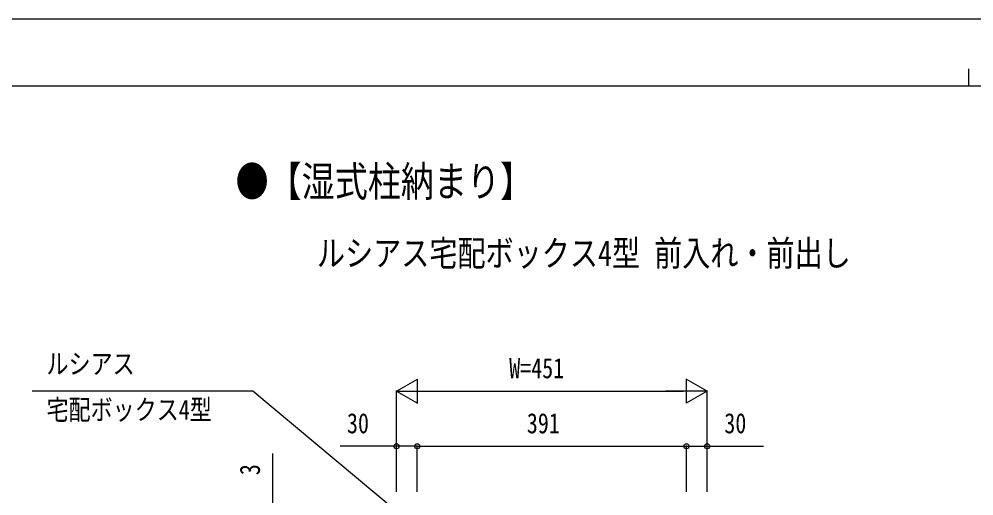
# Model space of a CAD drawing. Units: millimetres, scale not verified. Extents: x -2102 to 2102, y -1485 to 1485.
# Drawn here: x -1381 to 5, y 792 to 1485 of the extents above; entities that cross this region are included whole.
import ezdxf
from ezdxf.enums import TextEntityAlignment as Align

# ---------------------------------------------------------------- set-up
doc = ezdxf.new("R2010")
doc.units = ezdxf.units.MM
doc.header["$LTSCALE"] = 8
for name, color, linetype in [('0-1_USER1', 3, 'Continuous'), ('0-4_YKK_D', 6, 'Continuous'), ('0-5_YKK_ZWAK', 7, 'Continuous')]:
    doc.layers.add(name, color=color, linetype=linetype)
doc.styles.add('ＭＳ ゴシック', font='')
doc.styles.get('ＭＳ ゴシック').set_extended_font_data('MS Gothic')

msp = doc.modelspace()

# ---------------------------------------------------------------- linework, layer by layer
at = {"layer": '0-4_YKK_D'}
for p, q in [((-832.991, 944.5), (-802.68, 962)), ((-802.68, 927), (-802.68, 962)), ((-381.99, 944.5), (-412.301, 962)), ((-412.301, 962), (-412.301, 927)), ((-832.991, 798.5), (-832.991, 945.5)), ((-832.991, 944.5), (-802.68, 927)), ((-832.991, 944.5), (-772.369, 944.5)), ((-797.991, 944.5), (-416.99, 944.5)), ((-381.99, 944.5), (-442.611, 944.5)), ((-381.99, 944.5), (-412.301, 927)), ((-381.99, 798.5), (-381.99, 945.5)), ((-832.991, 798.5), (-832.991, 865.5)), ((-802.991, 798.5), (-802.991, 865.5)), ((-802.991, 798.5), (-802.991, 865.5)), ((-802.991, 864.5), (-411.991, 864.5)), ((-411.991, 798.5), (-411.991, 865.5)), ((-411.991, 798.5), (-411.991, 865.5)), ((-381.99, 798.5), (-381.99, 865.5)), ((-1012.49, 782.5), (-1012.49, 853.833))]:
    msp.add_line(p, q, dxfattribs=at)
for points in [[(-678.527, 641.166), (-1041.827, 944.5), (-1362.149, 944.5)], [(-802.991, 864.5), (-832.991, 864.5), (-914.924, 864.5)], [(-411.991, 864.5), (-381.99, 864.5), (-300.056, 864.5)]]:
    msp.add_lwpolyline(points, dxfattribs=at)
for centre in [(-832.991, 864.5), (-802.991, 864.5), (-802.991, 864.5), (-411.991, 864.5), (-411.991, 864.5), (-381.99, 864.5)]:
    msp.add_circle(centre, 3.75, dxfattribs=at)
at = {"layer": '0-5_YKK_ZWAK'}
for p, q in [((-2.49, 1412.5), (-2.49, 1387.5)), ((1947.51, 1387.5), (-1952.49, 1387.5))]:
    msp.add_line(p, q, dxfattribs=at)
msp.add_lwpolyline([(-2102.5, -1485), (2102.5, -1485), (2102.5, 1485), (-2102.5, 1485)], close=True, dxfattribs=at)

# ---------------------------------------------------------------- texts
at = {"layer": '0-1_USER1', "style": 'ＭＳ ゴシック', "width": 0.8}
for s, height, p in [('●【湿式柱納まり】', 43.99, (-1066.7, 1214)), ('ルシアス宅配ボックス4型 前入れ・前出し', 37.39, (-948.5, 1115))]:
    msp.add_text(s, height=height, dxfattribs=at).set_placement(p, align=Align.BOTTOM_LEFT)
at = {"layer": '0-4_YKK_D', "style": 'ＭＳ ゴシック', "width": 0.8}
for s, p in [('ルシアス', (-1341.217, 960.805)), ('W=451', (-669.357, 954.5)), ('宅配ボックス4型', (-1341.217, 894.138)), ('30', (-904.924, 874.5)), ('391', (-643.757, 874.5)), ('30', (-356.99, 874.5))]:
    msp.add_text(s, height=29.33, dxfattribs=at).set_placement(p, align=Align.BOTTOM_LEFT)
msp.add_text('3', height=29.33, rotation=90, dxfattribs=at).set_placement((-1022.49, 822.5), align=Align.BOTTOM_LEFT)

doc.saveas('drawing.dxf')
